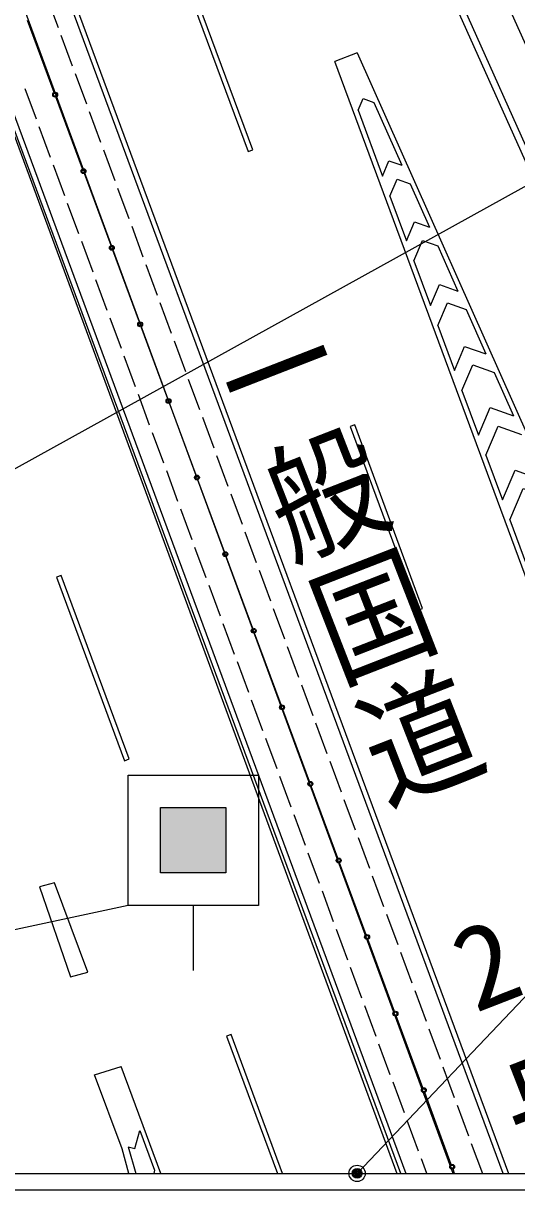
# Model space of a CAD drawing. Units: millimetres, scale not verified. Extents: x 40000 to 680000, y 20000 to 380000.
# Drawn here: x 243038 to 258175, y 290341 to 326118 of the extents above; entities that cross this region are included whole.
import ezdxf
from ezdxf.enums import TextEntityAlignment as Align

# ---------------------------------------------------------------- set-up
doc = ezdxf.new("R2010")
doc.units = ezdxf.units.MM
doc.header["$LTSCALE"] = 1000
doc.header["$PDMODE"] = 32
doc.header["$PDSIZE"] = 500
for name, color, linetype, lineweight in [('M-BGD', 7, 'Continuous', 25), ('M-STR-STR1', 1, 'Continuous', 25), ('M-STR-STRC', 7, 'Continuous', 25)]:
    doc.layers.add(name, color=color, linetype=linetype, lineweight=lineweight)
doc.layers.add('M-BMK-HTXT', color=7, linetype='Continuous')
doc.styles.add('@ＭＳ ゴシック', font='')
doc.styles.add('ＭＳ ゴシック', font='')
doc.styles.get('@ＭＳ ゴシック').set_extended_font_data('@MS Gothic')
doc.styles.get('ＭＳ ゴシック').set_extended_font_data('MS Gothic')

msp = doc.modelspace()

# ---------------------------------------------------------------- hatches: boundary and pattern name
at = {"layer": 'M-STR-STRC'}
msp.add_hatch(color=256, dxfattribs=at).paths.add_polyline_path([(247251, 302060), (249251, 302060), (249251, 300060), (247251, 300060)])

# ---------------------------------------------------------------- linework, layer by layer
at = {"layer": 'M-BGD'}
for p, q in [((237119, 337915), (254496, 290841)), ((254617, 290841), (237186, 337900)), ((237360, 337862), (254777, 290841)), ((256229, 290841), (239037, 337495)), ((257763, 290841), (240609, 337152)), ((240783, 337114), (257923, 290841)), ((253668, 332540), (272064, 291458)), ((253938, 332428), (272278, 291468)), ((273609, 291535), (255664, 331711)), ((243756, 326927), (244104, 325989)), ((243987, 324000), (243169, 326209)), ((244191, 325755), (244538, 324817)), ((253280, 325209), (252595, 324947)), ((253280, 325209), (268396, 291274)), ((265128, 291111), (252595, 324947)), ((244625, 324583), (244972, 323645)), ((243441, 323173), (243094, 324110)), ((244858, 321651), (244040, 323860)), ((253308, 323453), (254056, 321433)), ((253790, 323694), (254651, 321762)), ((245059, 323410), (245406, 322473)), ((243875, 322000), (243528, 322938)), ((245493, 322238), (245841, 321300)), ((244309, 320828), (243962, 321766)), ((245728, 319302), (244910, 321510)), ((245927, 321066), (246275, 320128)), ((254904, 321194), (255498, 319861)), ((244743, 319656), (244396, 320594)), ((254284, 320819), (254792, 319446)), ((246362, 319894), (246709, 318956)), ((245178, 318484), (244830, 319422)), ((246598, 316953), (245780, 319161)), ((255751, 319293), (256369, 317904)), ((255020, 318832), (255528, 317459)), ((246796, 318722), (247143, 317784)), ((245612, 317312), (245265, 318250)), ((247230, 317550), (247577, 316612)), ((246046, 316140), (245699, 317077)), ((256622, 317337), (257228, 315976)), ((247468, 314604), (246650, 316812)), ((255756, 316845), (256264, 315472)), ((247664, 316377), (248012, 315440)), ((246480, 314967), (246133, 315905)), ((248098, 315205), (248446, 314267)), ((257481, 315408), (258075, 314075)), ((256492, 314858), (257000, 313485)), ((246914, 313795), (246567, 314733)), ((248338, 312255), (247520, 314463)), ((248533, 314033), (248880, 313095)), ((247349, 312623), (247001, 313561)), ((248967, 312861), (249314, 311923)), ((257228, 312871), (257736, 311497)), ((247783, 311451), (247436, 312389)), ((249208, 309906), (248390, 312114)), ((249401, 311689), (249748, 310751)), ((248217, 310279), (247870, 311217)), ((257964, 310884), (258473, 309510)), ((249835, 310517), (250183, 309579)), ((248651, 309107), (248304, 310044)), ((250079, 307557), (249260, 309765)), ((250269, 309344), (250617, 308407)), ((249085, 307934), (248738, 308872)), ((250704, 308172), (251051, 307235)), ((249520, 306762), (249172, 307700)), ((250949, 305208), (250131, 307416)), ((251138, 307000), (251485, 306062)), ((249954, 305590), (249606, 306528)), ((251572, 305828), (251919, 304890)), ((250388, 304418), (250041, 305356)), ((251819, 302858), (251001, 305067)), ((252006, 304656), (252354, 303718)), ((250822, 303246), (250475, 304184)), ((252440, 303484), (252788, 302546)), ((251256, 302074), (250909, 303011)), ((252689, 300509), (251871, 302718)), ((252875, 302311), (253222, 301374)), ((251691, 300901), (251343, 301839)), ((253309, 301139), (253656, 300202)), ((252125, 299729), (251777, 300667)), ((253559, 298160), (252741, 300369)), ((253743, 299967), (254090, 299029)), ((243537, 299635), (244486, 296869)), ((252559, 298557), (252212, 299495)), ((254177, 298795), (254525, 297857)), ((252993, 297385), (252646, 298323)), ((254429, 295811), (253611, 298020)), ((254611, 297623), (254959, 296685)), ((253427, 296213), (253080, 297151)), ((255046, 296451), (255393, 295513)), ((253862, 295041), (253514, 295978)), ((255299, 293462), (254481, 295671)), ((255480, 295278), (255827, 294341)), ((254296, 293868), (253948, 294806)), ((245219, 293862), (246044, 294121)), ((247259, 290841), (246044, 294121)), ((255914, 294106), (256261, 293169)), ((246068, 291594), (245219, 293862)), ((254730, 292696), (254383, 293634)), ((256170, 291113), (255352, 293321)), ((256348, 292934), (256696, 291996)), ((255164, 291524), (254817, 292462)), ((246613, 292153), (247062, 290941)), ((246279, 290841), (246068, 291594)), ((246258, 291656), (246486, 290841)), ((256782, 291762), (257123, 290841)), ((255417, 290841), (255251, 291290)), ((247062, 290941), (247046, 290841)), ((256270, 290841), (256222, 290972))]:
    msp.add_line(p, q, dxfattribs=at)
for points in [[(249939, 322185), (250079, 322237), (247995, 327864), (247854, 327812)], [(255149, 308119), (255290, 308171), (253205, 313798), (253065, 313746)], [(246283, 303552), (244199, 309179), (244058, 309127), (246142, 303500)]]:
    msp.add_lwpolyline(points, close=True, dxfattribs=at)
for points in [[(253308, 323453), (253461, 323811), (253790, 323694)], [(254056, 321433), (254257, 321902), (254651, 321762)], [(254284, 320819), (254504, 321336), (254904, 321194)], [(254792, 319446), (255039, 320024), (255498, 319861)], [(255020, 318832), (255287, 319458), (255751, 319293)], [(255528, 317459), (255804, 318105), (256369, 317904)], [(255756, 316845), (256052, 317540), (256622, 317337)], [(256264, 315472), (256578, 316207), (257228, 315976)], [(256492, 314858), (256826, 315641), (257481, 315408)], [(257000, 313485), (257361, 314329), (258075, 314075)], [(257228, 312871), (257609, 313763), (258328, 313507)], [(257736, 311497), (258126, 312411), (258947, 312118)], [(257964, 310884), (258374, 311845), (259200, 311551)], [(244486, 296869), (245013, 297011), (243992, 299751), (243537, 299635)], [(250992, 290841), (249412, 295105), (249272, 295053), (250832, 290841)], [(246258, 291656), (246456, 291608), (246613, 292153)]]:
    msp.add_lwpolyline(points, dxfattribs=at)
for centre, radius in [((244014, 323930), 75), ((244014, 323930), 60), ((244014, 323930), 50), ((244014, 323930), 50), ((244014, 323930), 50), ((244014, 323930), 50), ((244884, 321581), 75), ((244884, 321581), 60), ((244884, 321581), 50), ((244884, 321581), 50), ((244884, 321581), 50), ((244884, 321581), 50), ((245754, 319232), 75), ((245754, 319232), 60), ((245754, 319232), 50), ((245754, 319232), 50), ((245754, 319232), 50), ((245754, 319232), 50), ((246624, 316883), 75), ((246624, 316883), 60), ((246624, 316883), 50), ((246624, 316883), 50), ((246624, 316883), 50), ((246624, 316883), 50), ((247494, 314534), 75), ((247494, 314534), 60), ((247494, 314534), 50), ((247494, 314534), 50), ((247494, 314534), 50), ((247494, 314534), 50), ((248364, 312184), 75), ((248364, 312184), 60), ((248364, 312184), 50), ((248364, 312184), 50), ((248364, 312184), 50), ((248364, 312184), 50), ((249234, 309835), 75), ((249234, 309835), 60), ((249234, 309835), 50), ((249234, 309835), 50), ((249234, 309835), 50), ((249234, 309835), 50), ((250105, 307486), 75), ((250105, 307486), 60), ((250105, 307486), 50), ((250105, 307486), 50), ((250105, 307486), 50), ((250105, 307486), 50), ((250975, 305137), 75), ((250975, 305137), 60), ((250975, 305137), 50), ((250975, 305137), 50), ((250975, 305137), 50), ((250975, 305137), 50), ((251845, 302788), 75), ((251845, 302788), 60), ((251845, 302788), 50), ((251845, 302788), 50), ((251845, 302788), 50), ((251845, 302788), 50), ((252715, 300439), 75), ((252715, 300439), 60), ((252715, 300439), 50), ((252715, 300439), 50), ((252715, 300439), 50), ((252715, 300439), 50), ((253585, 298090), 75), ((253585, 298090), 60), ((253585, 298090), 50), ((253585, 298090), 50), ((253585, 298090), 50), ((253585, 298090), 50), ((254455, 295741), 75), ((254455, 295741), 60), ((254455, 295741), 50), ((254455, 295741), 50), ((254455, 295741), 50), ((254455, 295741), 50), ((255326, 293392), 75), ((255326, 293392), 60), ((255326, 293392), 50), ((255326, 293392), 50), ((255326, 293392), 50), ((255326, 293392), 50), ((256196, 291043), 75), ((256196, 291043), 60), ((256196, 291043), 50), ((256196, 291043), 50), ((256196, 291043), 50), ((256196, 291043), 50)]:
    msp.add_circle(centre, radius, dxfattribs=at)
at = {"layer": 'M-STR-STR1'}
for points in [[(257780, 290841), (259730, 290841), (262190, 290964), (271100, 291410), (280100, 291860), (283901, 292050), (284588, 292084), (284687, 292089)], [(257780, 290341), (259743, 290341), (262202, 290464), (271125, 290910), (280125, 291360), (284080, 291558), (284767, 291592), (284866, 291597)], [(225767, 290841), (226517, 290841), (235280, 290841), (244280, 290841), (253280, 290841), (257780, 290841)], [(225855, 290341), (226605, 290341), (235280, 290341), (244280, 290341), (253280, 290341), (257780, 290341)]]:
    msp.add_lwpolyline(points, dxfattribs=at)
at = {"layer": 'M-STR-STRC'}
for p, q in [((206287, 292291), (302149, 345288)), ((253280, 290841), (280285, 319232)), ((246251, 303060), (250251, 303060)), ((246251, 299060), (246251, 303060)), ((250251, 303060), (250251, 299060)), ((247251, 302060), (249251, 302060)), ((247251, 300060), (247251, 302060)), ((249251, 302060), (249251, 300060)), ((249251, 300060), (247251, 300060)), ((246251, 299060), (214757, 292291)), ((250251, 299060), (246251, 299060)), ((248251, 299060), (248251, 297060))]:
    msp.add_line(p, q, dxfattribs=at)
msp.add_lwpolyline([(247251, 302060), (249251, 302060), (249251, 300060), (247251, 300060)], close=True, dxfattribs=at)
for radius in [150, 120, 90, 60, 30]:
    msp.add_circle((253280, 290841), radius, dxfattribs=at)
msp.add_point((253280, 290841), dxfattribs=at)

# ---------------------------------------------------------------- texts
at = {"layer": 'M-BMK-HTXT', "style": '@ＭＳ ゴシック', "width": 1.15}
msp.add_text('一般国道\u3000\u3000号', height=2566, rotation=291.282, dxfattribs=at).set_placement((253246, 303468), align=Align.BOTTOM_CENTER)
at = {"layer": 'M-BMK-HTXT', "style": 'ＭＳ ゴシック'}
msp.add_text('2', height=2566, rotation=21.282, dxfattribs=at).set_placement((257990, 295348), align=Align.BOTTOM_CENTER)

doc.saveas('drawing.dxf')
